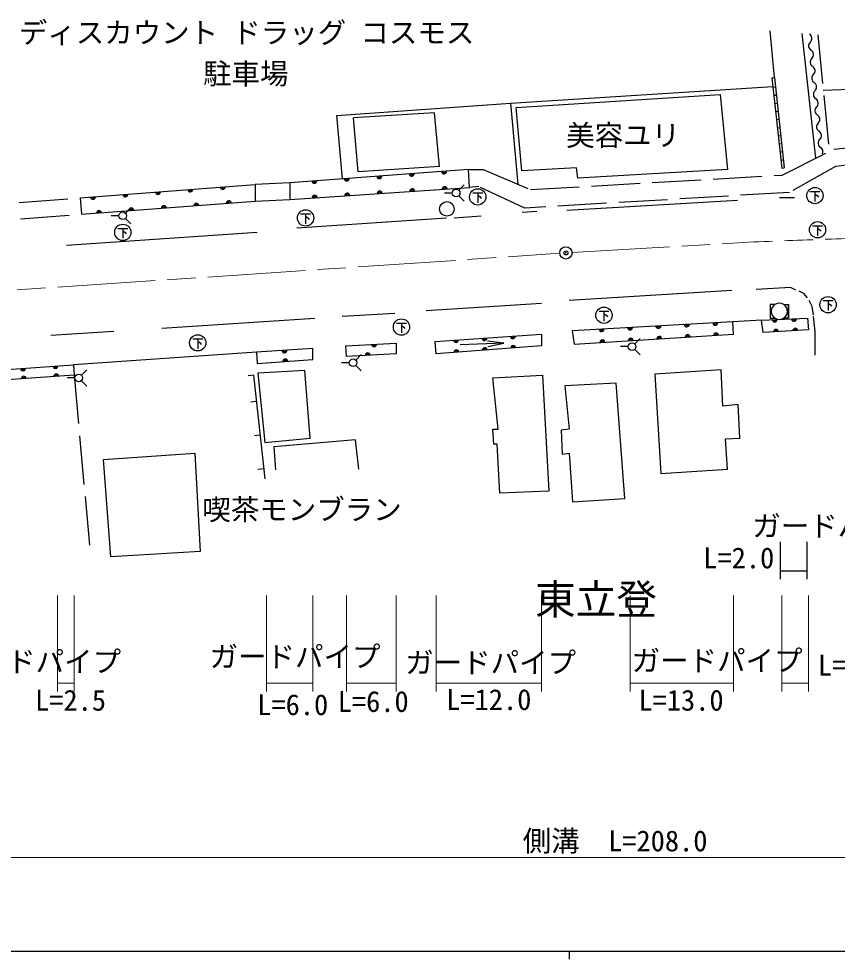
# Model space of a CAD drawing. Units: millimetres, scale not verified. Extents: x 40000 to 680000, y 20000 to 380000.
# Drawn here: x 100337 to 200934, y 204000 to 319569 of the extents above; entities that cross this region are included whole.
import ezdxf
from ezdxf.enums import TextEntityAlignment as Align

# ---------------------------------------------------------------- set-up
doc = ezdxf.new("R2010")
doc.units = ezdxf.units.MM
doc.header["$LTSCALE"] = 1000
doc.header["$PDMODE"] = 32
doc.header["$PDSIZE"] = 500
doc.linetypes.add('CHAIN', pattern=[18.5, 12, -1.5, 3.5, -1.5])
doc.linetypes.add('DASHED', pattern=[7.5, 6, -1.5])
for name, color, linetype, lineweight in [('M-BGD', 7, 'Continuous', 25), ('M-BGD-EXST', 7, 'Continuous', 25), ('M-BMK', 2, 'CHAIN', 13), ('M-BMK-SRVR', 3, 'Continuous', 25), ('M-STR-HTXT', 7, 'Continuous', 13), ('M-STR-STRC', 7, 'Continuous', 25), ('M-TTL-BAND', 7, 'Continuous', 25)]:
    doc.layers.add(name, color=color, linetype=linetype, lineweight=lineweight)
doc.layers.add('M-BMK-HTXT', color=7, linetype='Continuous')
doc.layers.add('M-OTRS', color=6, linetype='Continuous')
doc.styles.add('ＭＳ ゴシック', font='')
doc.styles.get('ＭＳ ゴシック').set_extended_font_data('MS Gothic')

# ---------------------------------------------------------------- blocks, each defined once
blk = doc.blocks.new('open_arrow')
at = {"color": 0, "linetype": 'Continuous', "lineweight": -2}
blk.add_lwpolyline([(7.5, 1.25), (0, 0), (7.5, -1.25)], dxfattribs=at)

msp = doc.modelspace()

# ---------------------------------------------------------------- linework, layer by layer
at = {"layer": 'M-BGD'}
for p, q in [((193217, 312338), (192702, 318093)), ((198311, 302426), (196615, 317769)), ((199211, 310790), (274992, 314137)), ((192919, 312305), (193217, 312338)), ((192919, 312305), (194124, 301217)), ((193217, 312338), (194423, 301250)), ((160757, 309196), (193034, 311246)), ((193044, 311159), (193342, 311191)), ((161464, 308666), (186569, 310257)), ((186569, 310257), (187453, 301063)), ((193152, 310165), (193450, 310197)), ((139428, 307702), (160757, 309196)), ((160757, 309196), (161660, 299255)), ((162171, 300887), (161464, 308666)), ((193260, 309170), (193558, 309203)), ((140137, 299903), (139428, 307702)), ((151447, 308031), (141463, 307398)), ((152049, 301413), (151447, 308031)), ((193368, 308176), (193666, 308209)), ((142065, 300781), (141463, 307398)), ((193476, 307182), (193774, 307215)), ((193584, 306188), (193882, 306220)), ((193692, 305194), (193990, 305226)), ((193800, 304200), (194099, 304232)), ((193908, 303206), (194207, 303238)), ((194016, 302211), (194315, 302244)), ((155614, 301032), (133637, 299429)), ((152049, 301413), (142065, 300781)), ((155729, 298857), (155614, 301032)), ((168889, 301240), (162171, 300887)), ((169066, 300003), (168889, 301240)), ((187453, 301063), (169066, 300003)), ((194124, 301217), (194423, 301250)), ((133637, 299429), (133637, 297369)), ((107877, 297561), (129401, 299200)), ((129401, 299200), (129401, 297140)), ((133637, 297369), (155729, 298857)), ((108030, 295544), (129401, 297140)), ((188695, 297254), (167690, 295995)), ((193846, 297598), (195677, 297598)), ((164027, 295881), (162196, 295766)), ((152924, 295079), (134495, 293820)), ((157159, 295308), (153840, 295079)), ((106199, 291741), (129630, 293362)), ((187992, 286166), (167993, 284932)), ((195178, 286529), (190968, 286311)), ((195832, 286239), (195178, 286529)), ((196848, 285803), (196267, 286094)), ((197283, 285295), (196848, 285803)), ((164582, 284569), (150390, 283698)), ((197864, 284206), (197501, 284932)), ((146543, 283335), (140083, 282972)), ((198009, 283190), (197864, 284206)), ((136743, 282755), (117906, 281521)), ((188091, 282323), (168364, 281233)), ((188200, 280797), (188091, 282323)), ((191633, 282541), (197301, 282759)), ((191851, 281015), (191633, 282541)), ((197301, 282759), (197410, 281342)), ((198227, 281158), (198009, 282972)), ((112027, 281158), (104259, 280649)), ((168364, 281233), (168582, 279598)), ((197410, 281342), (191851, 281015)), ((198214, 278217), (198227, 281158)), ((140516, 279380), (146729, 279707)), ((146729, 279707), (146729, 278399)), ((151524, 279925), (164603, 280797)), ((151633, 278399), (151524, 279925)), ((159968, 279714), (154594, 279490)), ((164603, 280797), (164603, 279380)), ((168582, 279598), (188200, 280797)), ((129540, 278581), (107065, 277053)), ((136483, 279053), (129540, 278581)), ((129540, 278581), (129617, 277200)), ((136499, 277714), (136483, 279053)), ((140625, 278072), (140516, 279380)), ((164603, 279380), (151633, 278399)), ((129617, 277200), (136499, 277714)), ((146729, 278399), (140625, 278072)), ((93718, 276079), (107065, 277053)), ((107065, 277053), (107123, 275793)), ((135502, 276328), (129726, 276001)), ((136156, 268045), (135502, 276328)), ((186674, 276437), (178500, 275892)), ((186892, 271969), (186674, 276437)), ((107123, 275793), (93889, 274819)), ((129181, 275783), (128527, 275674)), ((129181, 275783), (130598, 263031)), ((129726, 276001), (130598, 267500)), ((158609, 275457), (164712, 275783)), ((159263, 269135), (158609, 275457)), ((164712, 275783), (165475, 261506)), ((178500, 275892), (179263, 263685)), ((173759, 274803), (167437, 274476)), ((167437, 274476), (167982, 269135)), ((174849, 260634), (173759, 274803)), ((128854, 272514), (129536, 272589)), ((188745, 272187), (186892, 271969)), ((188963, 268045), (188745, 272187)), ((129290, 268372), (129996, 268450)), ((158718, 267282), (158609, 269135)), ((158609, 269135), (159263, 269135)), ((167982, 269135), (167001, 269026)), ((167001, 269026), (167110, 266083)), ((130598, 267500), (136156, 268045)), ((141715, 267827), (131688, 266955)), ((142151, 264230), (141715, 267827)), ((159154, 267282), (158718, 267282)), ((159481, 261288), (159154, 267282)), ((187219, 267936), (188963, 268045)), ((187437, 264230), (187219, 267936)), ((110761, 265429), (121987, 266192)), ((121987, 266192), (122641, 254094)), ((131688, 266955), (131906, 264121)), ((167110, 266083), (167982, 266192)), ((167982, 266192), (168418, 260198)), ((111633, 253440), (110761, 265429)), ((129726, 264230), (130456, 264311)), ((179263, 263685), (187437, 264230)), ((165475, 261506), (159481, 261288)), ((168418, 260198), (174849, 260634)), ((122641, 254094), (111633, 253440))]:
    msp.add_line(p, q, dxfattribs=at)
at = {"layer": 'M-BGD', "linetype": 'DASHED'}
for p, q in [((198544, 317608), (199949, 303245)), ((194172, 300356), (200537, 303539)), ((200537, 303539), (202128, 303715)), ((155614, 301032), (157397, 301063)), ((157397, 301063), (163232, 298588)), ((200713, 301417), (195056, 298235)), ((202128, 301594), (200713, 301417)), ((133637, 299429), (129401, 299200)), ((163232, 298588), (194172, 300356)), ((156867, 298942), (155729, 298857)), ((162525, 296290), (156867, 298942)), ((195056, 298235), (162525, 296290)), ((92920, 296423), (107877, 297561)), ((107877, 297561), (108030, 295544)), ((129401, 297140), (133637, 297369)), ((93072, 294428), (108030, 295544)), ((191633, 282541), (188091, 282323)), ((107123, 275793), (109126, 253767))]:
    msp.add_line(p, q, dxfattribs=at)
at = {"layer": 'M-BGD'}
for centre, radius, start, end in [((198042, 316238), 625, 132.45005, 238.71026), ((197198, 317160), 625, 312.45005, 58.71025), ((197392, 315170), 625, 312.45005, 58.71025), ((198236, 314247), 625, 132.45005, 238.71026), ((197587, 313179), 625, 312.45005, 58.71025), ((198431, 312257), 625, 132.45005, 238.71026), ((197781, 311189), 625, 312.45005, 58.71025), ((198625, 310266), 625, 132.45005, 238.71026), ((197976, 309198), 625, 312.45005, 58.71025), ((198820, 308276), 625, 132.45005, 238.71026), ((198170, 307208), 625, 312.45005, 58.71025), ((199014, 306285), 625, 132.45005, 238.71026), ((198365, 305217), 625, 312.45005, 58.71025), ((199208, 304295), 625, 132.45005, 238.71026), ((198559, 303227), 625, 336.66348, 58.71025), ((148628, 300522), 300, 184.17044, 4.17044), ((148628, 300522), 150, 184.17044, 4.17044), ((152618, 300813), 300, 184.17044, 4.17044), ((152618, 300813), 150, 184.17044, 4.17044), ((136660, 299650), 300, 184.17044, 4.17044), ((136660, 299650), 150, 184.17044, 4.17044), ((140650, 299941), 300, 184.17044, 4.17044), ((140650, 299941), 150, 184.17044, 4.17044), ((144639, 300231), 300, 184.17044, 4.17044), ((144639, 300231), 150, 184.17044, 4.17044), ((117436, 298289), 300, 184.3538, 4.3538), ((117436, 298289), 150, 184.3538, 4.3538), ((121424, 298593), 300, 184.3538, 4.3538), ((121424, 298593), 150, 184.3538, 4.3538), ((125413, 298897), 300, 184.3538, 4.3538), ((125413, 298897), 150, 184.3538, 4.3538), ((144701, 298114), 300, 3.85348, 183.85348), ((144701, 298114), 150, 3.85348, 183.85348), ((148692, 298383), 300, 3.85348, 183.85348), ((148692, 298383), 150, 3.85348, 183.85348), ((152683, 298652), 300, 3.85348, 183.85348), ((152683, 298652), 150, 3.85348, 183.85348), ((109459, 297682), 300, 184.3538, 4.3538), ((109459, 297682), 150, 184.3538, 4.3538), ((113447, 297986), 300, 184.3538, 4.3538), ((113447, 297986), 150, 184.3538, 4.3538), ((126155, 296897), 300, 4.2696, 184.2696), ((126155, 296897), 150, 4.2696, 184.2696), ((136720, 297576), 300, 3.85348, 183.85348), ((136720, 297576), 150, 3.85348, 183.85348), ((140711, 297845), 300, 3.85348, 183.85348), ((140711, 297845), 150, 3.85348, 183.85348), ((110199, 295706), 300, 4.2696, 184.2696), ((114188, 296004), 300, 4.2696, 184.2696), ((114188, 296004), 150, 4.2696, 184.2696), ((118177, 296302), 300, 4.2696, 184.2696), ((118177, 296302), 150, 4.2696, 184.2696), ((122166, 296600), 300, 4.2696, 184.2696), ((122166, 296600), 150, 4.2696, 184.2696), ((110199, 295706), 150, 4.2696, 184.2696), ((182452, 282011), 300, 183.1623, 3.1623), ((182452, 282011), 150, 183.1623, 3.1623), ((185946, 282205), 300, 183.1623, 3.1623), ((185946, 282205), 150, 183.1623, 3.1623), ((193258, 282603), 300, 182.2026, 2.2026), ((193258, 282603), 150, 182.2026, 2.2026), ((195630, 282695), 300, 182.2026, 2.2026), ((195630, 282695), 150, 182.2026, 2.2026), ((171968, 281432), 300, 183.1623, 3.1623), ((171968, 281432), 150, 183.1623, 3.1623), ((175462, 281625), 300, 183.1623, 3.1623), ((175462, 281625), 150, 183.1623, 3.1623), ((178957, 281818), 300, 183.1623, 3.1623), ((178957, 281818), 150, 183.1623, 3.1623), ((186049, 280666), 300, 3.49706, 183.49706), ((193417, 281107), 300, 3.36646, 183.36646), ((193417, 281107), 150, 3.36646, 183.36646), ((195783, 281246), 300, 3.36646, 183.36646), ((195783, 281246), 150, 3.36646, 183.36646), ((154074, 280095), 300, 183.81407, 3.81407), ((154074, 280095), 150, 183.81407, 3.81407), ((157566, 280328), 300, 183.81407, 3.81407), ((157566, 280328), 150, 183.81407, 3.81407), ((161059, 280561), 300, 183.81407, 3.81407), ((161059, 280561), 150, 183.81407, 3.81407), ((172075, 279812), 300, 3.49706, 183.49706), ((172075, 279812), 150, 3.49706, 183.49706), ((175569, 280025), 300, 3.49706, 183.49706), ((175569, 280025), 150, 3.49706, 183.49706), ((179062, 280239), 300, 3.49706, 183.49706), ((179062, 280239), 150, 3.49706, 183.49706), ((182555, 280452), 300, 3.49706, 183.49706), ((182555, 280452), 150, 3.49706, 183.49706), ((186049, 280666), 150, 3.49706, 183.49706), ((132991, 278816), 300, 183.88919, 3.88919), ((132991, 278816), 150, 183.88919, 3.88919), ((144011, 279564), 300, 183.01279, 3.01279), ((144011, 279564), 150, 183.01279, 3.01279), ((154133, 278588), 300, 4.32506, 184.32506), ((154133, 278588), 150, 4.32506, 184.32506), ((157623, 278852), 300, 4.32506, 184.32506), ((157623, 278852), 150, 4.32506, 184.32506), ((161113, 279116), 300, 4.32506, 184.32506), ((161113, 279116), 150, 4.32506, 184.32506), ((133107, 277461), 300, 4.26789, 184.26789), ((133107, 277461), 150, 4.26789, 184.26789), ((143234, 278212), 300, 3.06649, 183.06649), ((143234, 278212), 150, 3.06649, 183.06649), ((100854, 276600), 300, 184.17298, 4.17298), ((100854, 276600), 150, 184.17298, 4.17298), ((104843, 276891), 300, 184.17298, 4.17298), ((104843, 276891), 150, 184.17298, 4.17298), ((100947, 275339), 300, 4.20898, 184.20898), ((100947, 275339), 150, 4.20898, 184.20898), ((104937, 275632), 300, 4.20898, 184.20898), ((104937, 275632), 150, 4.20898, 184.20898)]:
    msp.add_arc(centre, radius, start, end, dxfattribs=at)
at = {"layer": 'M-BGD-EXST'}
for p, q in [((154428, 298493), (155095, 299160)), ((156147, 298181), (157356, 298181)), ((156751, 298181), (156751, 296963)), ((197591, 298342), (198800, 298342)), ((198196, 298342), (198196, 297125)), ((153623, 298160), (152681, 298160)), ((154428, 297826), (155095, 297160)), ((156754, 297888), (157044, 297679)), ((157044, 297679), (157177, 297498)), ((198199, 298049), (198489, 297840)), ((198489, 297840), (198622, 297659)), ((113443, 295699), (114110, 296365)), ((112639, 295365), (111696, 295365)), ((113443, 295032), (114110, 294365)), ((134980, 295595), (136189, 295595)), ((135584, 295595), (135584, 294378)), ((135587, 295303), (135877, 295094)), ((135877, 295094), (136011, 294912)), ((112521, 293818), (113730, 293818)), ((113125, 293818), (113125, 292601)), ((197914, 294141), (199123, 294141)), ((198519, 294141), (198519, 292924)), ((198522, 293848), (198812, 293639)), ((198812, 293639), (198945, 293458)), ((113128, 293525), (113418, 293316)), ((113418, 293316), (113551, 293135)), ((192682, 284475), (192682, 282770)), ((193285, 284475), (192682, 284475)), ((192682, 284475), (192682, 282770)), ((194360, 284475), (194956, 284475)), ((194956, 282770), (194956, 284475)), ((194956, 284475), (194956, 282770)), ((199207, 284931), (200416, 284931)), ((199812, 284931), (199812, 283714)), ((199814, 284638), (200105, 284429)), ((200105, 284429), (200238, 284248)), ((171658, 283639), (172867, 283639)), ((172263, 283639), (172263, 282421)), ((172265, 283346), (172556, 283137)), ((146775, 282184), (147984, 282184)), ((147380, 282184), (147380, 280967)), ((172556, 283137), (172689, 282956)), ((192682, 282770), (193315, 282770)), ((194956, 282770), (194329, 282770)), ((147382, 281892), (147673, 281683)), ((147673, 281683), (147806, 281501)), ((121731, 280246), (122940, 280246)), ((122335, 280246), (122335, 279028)), ((122338, 279953), (122628, 279744)), ((122628, 279744), (122761, 279563)), ((176061, 279612), (176727, 280278)), ((175256, 279278), (174313, 279278)), ((176061, 278945), (176727, 278278)), ((141760, 277628), (142427, 278295)), ((108041, 275765), (108707, 276432)), ((140955, 277295), (140013, 277295)), ((141760, 276961), (142427, 276295)), ((107236, 275432), (106293, 275432)), ((108041, 275098), (108707, 274432))]:
    msp.add_line(p, q, dxfattribs=at)
for centre, radius in [((154095, 298160), 471), ((156749, 297682), 1000), ((198193, 297844), 1000), ((152958, 296207), 900), ((135582, 295097), 1000), ((113110, 295365), 471), ((113123, 293320), 1000), ((198516, 293643), 1000), ((199809, 284433), 1000), ((172260, 283140), 1000), ((147377, 281686), 1000), ((122333, 279747), 1000), ((175727, 279278), 471), ((141427, 277295), 471), ((107707, 275432), 471)]:
    msp.add_circle(centre, radius, dxfattribs=at)
for start, end in [(122.52535, 239.54295), (57.47465, 122.52535), (300.45706, 57.47464), (239.54294, 300.45706)]:
    msp.add_arc((193822, 283632), 1000, start, end, dxfattribs=at)
at = {"layer": 'M-BMK'}
for p, q in [((168340, 290844), (190706, 292154)), ((68205, 284104), (166843, 290750))]:
    msp.add_line(p, q, dxfattribs=at)
msp.add_arc((439147, -6467920), 6764638, 91.45882, 92.10474, dxfattribs=at)
at = {"layer": 'M-BMK-SRVR'}
msp.add_circle((167591, 290800), 750, dxfattribs=at)
at = {"layer": 'M-OTRS'}
msp.add_point((167591, 290800), dxfattribs=at)
at = {"layer": 'M-STR-HTXT'}
for p, q in [((105091, 248705), (105091, 236917)), ((107123, 248705), (107123, 236917)), ((130778, 248705), (130778, 236917)), ((136499, 248705), (136499, 236917)), ((140625, 248705), (140625, 236917)), ((146729, 248705), (146729, 236917)), ((151633, 248705), (151633, 236917)), ((164603, 248705), (164603, 236917)), ((175486, 248705), (175486, 236917)), ((188200, 248705), (188200, 236917)), ((194124, 248705), (194124, 236917)), ((197410, 248705), (197410, 236917)), ((105091, 237917), (107123, 237917)), ((130778, 237917), (136499, 237917)), ((140625, 237917), (146729, 237917)), ((151633, 237917), (164603, 237917)), ((175486, 237917), (188200, 237917)), ((194124, 237917), (197410, 237917)), ((68263, 216486), (276901, 216486))]:
    msp.add_line(p, q, dxfattribs=at)
at = {"layer": 'M-STR-STRC'}
for p, q in [((193927, 255311), (193927, 250717)), ((197213, 255311), (197213, 250717)), ((193927, 251717), (197213, 251717))]:
    msp.add_line(p, q, dxfattribs=at)
at = {"layer": 'M-TTL-BAND'}
for p, q in [((40000, 205000), (579000, 205000)), ((168000, 205000), (168000, 204000))]:
    msp.add_line(p, q, dxfattribs=at)

# ---------------------------------------------------------------- block references
at = {"layer": 'M-BGD', "xscale": 267, "yscale": 267, "rotation": 182.4}
msp.add_blockref('open_arrow', (159968, 279714), dxfattribs=at)

# ---------------------------------------------------------------- texts
at = {"layer": 'M-BGD-EXST', "style": 'ＭＳ ゴシック'}
msp.add_text('喫茶モンブラン', height=2566, dxfattribs=at).set_placement((122902, 257208), align=Align.BOTTOM_LEFT)
at = {"layer": 'M-BMK-HTXT', "style": 'ＭＳ ゴシック'}
for s, p in [('ディスカウント ドラッグ コスモス', (128331, 317870)), ('駐車場', (128249, 312820)), ('美容ユリ', (174622, 305251))]:
    msp.add_text(s, height=2566, dxfattribs=at).set_placement(p, align=Align.MIDDLE_CENTER)
msp.add_text('東立登', height=3666, dxfattribs=at).set_placement((163787, 245291), align=Align.BOTTOM_LEFT)
at = {"layer": 'M-STR-HTXT', "style": 'ＭＳ ゴシック'}
for p in [(123791, 239137), (91904, 238523), (147830, 238401), (175671, 238646)]:
    msp.add_text('ガードパイプ', height=2566, dxfattribs=at).set_placement(p, align=Align.BOTTOM_LEFT)
for s, p in [('L=3.0', (202927, 238092)), ('L=2.5', (106695, 233774)), ('L=6.0', (143900, 233617)), ('L=12.0', (158108, 233853)), ('L=13.0', (181734, 233774)), ('L=6.0', (134010, 233225)), ('側溝\u3000L=208.0', (173628, 216486))]:
    msp.add_text(s, height=2566, dxfattribs=at).set_placement(p, align=Align.BOTTOM_CENTER)
at = {"layer": 'M-STR-STRC', "style": 'ＭＳ ゴシック'}
msp.add_text('ガードパイプ', height=2566, dxfattribs=at).set_placement((190501, 255193), align=Align.BOTTOM_LEFT)
msp.add_text('L=2.0', height=2566, dxfattribs=at).set_placement((188837, 251266), align=Align.BOTTOM_CENTER)

doc.saveas('drawing.dxf')
